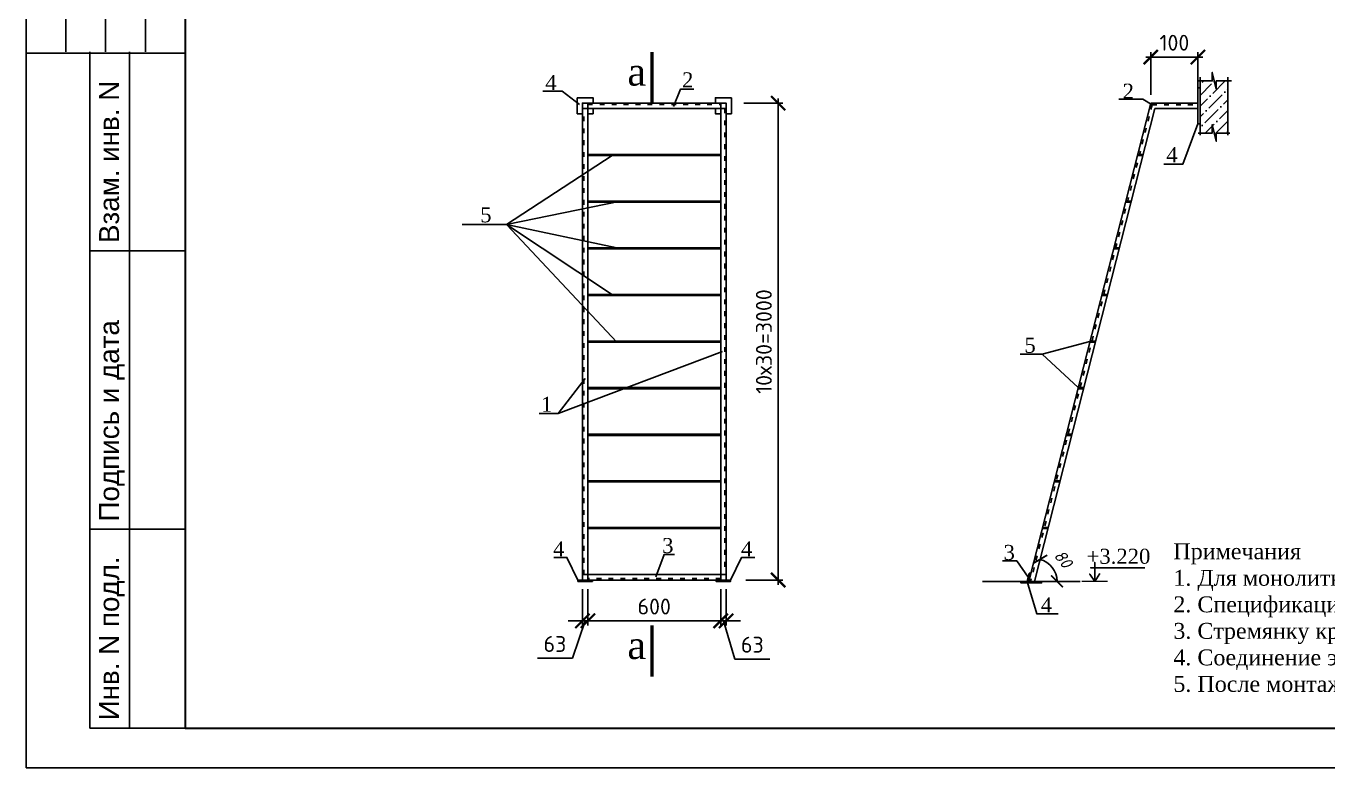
# Model space of a CAD drawing. Header units: millimetres. Extents: x 572274 to 2241483, y -888675 to -304135.
# Drawn here: x 1679568 to 1695930, y -645507 to -636181 of the extents above; entities that cross this region are included whole.
import ezdxf

# ---------------------------------------------------------------- set-up
doc = ezdxf.new("R2010")
doc.units = ezdxf.units.MM
doc.linetypes.add('ACAD_ISO02W100', pattern=[15, 12, -3])
doc.linetypes.add('ACAD_ISO03W100', pattern=[30, 12, -18])
for name, color, linetype, lineweight in [('Маналит', 252, 'Continuous', 15), ('план', 7, 'Continuous', 40), ('стены', 250, 'Continuous', 30)]:
    doc.layers.add(name, color=color, linetype=linetype, lineweight=lineweight)
doc.layers.add('Размеры', color=7, linetype='Continuous')
doc.styles.add('arial', font='arial.ttf', dxfattribs={"height": 300})
doc.styles.get("Standard").update_dxf_attribs({"font": 'isocpeur.ttf'})
doc.styles.add('style1', font='isocpeui.ttf')
doc.styles.add('WMF-Times New Roman0', font='times.ttf')
doc.dimstyles.new('Copy(2) of ISO-25', dxfattribs={"dimtxt": 300, "dimasz": 180, "dimexe": 60, "dimexo": 0, "dimgap": 80, "dimtad": 1, "dimtxsty": 'Standard', "dimblk": 'ARCHTICK', "dimcen": 150, "dimdle": 60, "dimazin": 0, "dimtfac": 1, "dimtmove": 0, "dimatfit": 3, "dimfxl": 60, "dimarcsym": 0})
doc.dimstyles.new('ISO-25', dxfattribs={"dimtxt": 300, "dimasz": 150, "dimexe": 100, "dimexo": 100, "dimgap": 100, "dimtad": 1, "dimtxsty": 'style1', "dimblk": 'ARCHTICK', "dimcen": 250, "dimdle": 150, "dimclrd": 5, "dimclre": 5, "dimclrt": 7, "dimadec": 0, "dimazin": 0, "dimtfac": 1, "dimtmove": 0, "dimatfit": 3, "dimldrblk": 'ARCHTICK', "dimfxl": 1.25, "dimlwd": -1, "dimlwe": -1, "dimarcsym": 0})

# ---------------------------------------------------------------- blocks, each defined once
blk = doc.blocks.new('shtamp cheti azu')
blk.add_line((455458, 81217), (457458, 81217))
at = {"lineweight": 25, "ltscale": 100}
for p, q in [((455958, 74717), (455958, 81217)), ((456458, 74717), (456458, 81217)), ((456958, 74717), (456958, 81217)), ((457458, 76717), (455958, 76717)), ((457458, 74702), (455458, 74702)), ((456258, 66217), (456258, 74717)), ((456758, 66217), (456758, 74717)), ((457458, 72217), (456258, 72217)), ((457458, 68717), (456258, 68717)), ((457458, 66217), (456258, 66217))]:
    blk.add_line(p, q, dxfattribs=at)
at = {"color": 1, "linetype": 'ACAD_ISO02W100', "lineweight": 5, "ltscale": 70, "char_height": 250, "attachment_point": 1, "rotation": 90, "style": 'arial'}
for s, insert in [('{\\fArial|b0|i0|c204|p34;Согласовано:}', (455576, 76776)), ('{\\fArial|b0|i0|c204|p34;Взам. инв. N}', (456376, 72315)), ('{\\fArial|b0|i0|c204|p34;Подпись и дата}', (456376, 68815)), ('{\\fArial|b0|i0|c204|p34;Инв. N подл.}', (456376, 66315))]:
    blk.add_mtext(s, dxfattribs=dict(at, insert=insert))
blk = doc.blocks.new('_ArchTick')
at = {"color": 0, "linetype": 'ByBlock', "const_width": 0.15}
blk.add_lwpolyline([(-0.5, -0.5), (0.5, 0.5)], dxfattribs=at)
blk = doc.blocks.new('*D1068')
at = {"layer": 'Defpoints', "color": 0, "lineweight": 25, "transparency": 16777216}
for p in [(1686629, -643258), (1688298, -643258), (1688298, -643658)]:
    blk.add_point(p, dxfattribs=at)
at = {"layer": 'Размеры', "color": 0, "lineweight": -2, "transparency": 16777216}
for p, q in [((1686629, -643258), (1686629, -643718)), ((1688298, -643258), (1688298, -643718)), ((1686569, -643658), (1688358, -643658))]:
    blk.add_line(p, q, dxfattribs=at)
at = {"layer": 'Размеры', "color": 0, "lineweight": -2, "transparency": 16777216, "xscale": 180, "yscale": 180, "zscale": 180, "rotation": 180}
blk.add_blockref('_ArchTick', (1686629, -643658), dxfattribs=at)
at = {"layer": 'Размеры', "color": 0, "lineweight": -2, "transparency": 16777216, "xscale": 180, "yscale": 180, "zscale": 180}
blk.add_blockref('_ArchTick', (1688298, -643658), dxfattribs=at)
at = {"layer": 'Размеры', "color": 0, "transparency": 16777216, "insert": (1687463, -643478), "char_height": 200, "attachment_point": 5}
blk.add_mtext('600', dxfattribs=at)
blk = doc.blocks.new('*D1069')
at = {"layer": 'Defpoints', "color": 0, "lineweight": 25, "transparency": 16777216}
for p in [(1688298, -643258), (1688366, -643258), (1688366, -643658)]:
    blk.add_point(p, dxfattribs=at)
at = {"layer": 'Размеры', "color": 0, "lineweight": -2, "transparency": 16777216}
for p, q in [((1688298, -643258), (1688298, -643718)), ((1688366, -643258), (1688366, -643718)), ((1688298, -643658), (1688118, -643658)), ((1688298, -643658), (1688366, -643658)), ((1688298, -643658), (1688366, -643658)), ((1688332, -643658), (1688476, -644138)), ((1688366, -643658), (1688546, -643658)), ((1688476, -644138), (1688916, -644138))]:
    blk.add_line(p, q, dxfattribs=at)
at = {"layer": 'Размеры', "color": 0, "lineweight": -2, "transparency": 16777216, "xscale": 180, "yscale": 180, "zscale": 180}
blk.add_blockref('_ArchTick', (1688298, -643658), dxfattribs=at)
at = {"layer": 'Размеры', "color": 0, "lineweight": -2, "transparency": 16777216, "xscale": 180, "yscale": 180, "zscale": 180, "rotation": 180}
blk.add_blockref('_ArchTick', (1688366, -643658), dxfattribs=at)
at = {"layer": 'Размеры', "color": 0, "transparency": 16777216, "insert": (1688696, -643958), "char_height": 200, "attachment_point": 5}
blk.add_mtext('63', dxfattribs=at)
blk = doc.blocks.new('*D1070')
at = {"layer": 'Defpoints', "color": 0, "lineweight": 25, "transparency": 16777216}
for p in [(1686561, -643258), (1686629, -643258), (1686561, -643658)]:
    blk.add_point(p, dxfattribs=at)
at = {"layer": 'Размеры', "color": 0, "lineweight": -2, "transparency": 16777216}
for p, q in [((1686561, -643258), (1686561, -643718)), ((1686629, -643258), (1686629, -643718)), ((1686561, -643658), (1686381, -643658)), ((1686595, -643658), (1686435, -644129)), ((1686629, -643658), (1686561, -643658)), ((1686629, -643658), (1686561, -643658)), ((1686629, -643658), (1686809, -643658)), ((1686435, -644129), (1685995, -644129))]:
    blk.add_line(p, q, dxfattribs=at)
at = {"layer": 'Размеры', "color": 0, "lineweight": -2, "transparency": 16777216, "xscale": 180, "yscale": 180, "zscale": 180}
blk.add_blockref('_ArchTick', (1686561, -643658), dxfattribs=at)
at = {"layer": 'Размеры', "color": 0, "lineweight": -2, "transparency": 16777216, "xscale": 180, "yscale": 180, "zscale": 180, "rotation": 180}
blk.add_blockref('_ArchTick', (1686629, -643658), dxfattribs=at)
at = {"layer": 'Размеры', "color": 0, "transparency": 16777216, "insert": (1686215, -643949), "char_height": 200, "attachment_point": 5}
blk.add_mtext('63', dxfattribs=at)
blk = doc.blocks.new('*D1071')
at = {"layer": 'Defpoints', "color": 0, "lineweight": 25, "transparency": 16777216}
for p in [(1688589, -637150), (1688614, -643145), (1689021, -643145)]:
    blk.add_point(p, dxfattribs=at)
at = {"layer": 'Размеры', "color": 0, "lineweight": -2, "transparency": 16777216}
for p, q in [((1689021, -637090), (1689021, -643205)), ((1688589, -637150), (1689081, -637150)), ((1688614, -643145), (1689081, -643145))]:
    blk.add_line(p, q, dxfattribs=at)
at = {"layer": 'Размеры', "color": 0, "lineweight": -2, "transparency": 16777216, "xscale": 180, "yscale": 180, "zscale": 180}
for p, rotation in [((1689021, -637150), 90), ((1689021, -643145), 270)]:
    blk.add_blockref('_ArchTick', p, dxfattribs=dict(at, rotation=rotation))
at = {"layer": 'Размеры', "color": 0, "transparency": 16777216, "insert": (1688841, -640147), "char_height": 200, "attachment_point": 5, "rotation": 90}
blk.add_mtext('10х30=3000', dxfattribs=at)
blk = doc.blocks.new('*D1244')
at = {"color": 5, "transparency": 16777216}
blk.add_arc((1692240, -643161), 285, 0, 75.6974, dxfattribs=at)
at = {"layer": 'Defpoints', "color": 0, "lineweight": 25, "transparency": 16777216}
for p in [(1693755, -637217), (1691587, -643161), (1692240, -643161), (1692497, -643040), (1692815, -643161)]:
    blk.add_point(p, dxfattribs=at)
at = {"color": 5, "transparency": 16777216, "xscale": 150, "yscale": 150, "zscale": 150}
for p, rotation in [((1692310, -642886), 165.6973671561299), ((1692525, -643161), 270.0000000000028)]:
    blk.add_blockref('_ArchTick', p, dxfattribs=dict(at, rotation=rotation))
at = {"color": 7, "lineweight": 25, "transparency": 16777216, "insert": (1692603, -642879), "char_height": 300, "attachment_point": 5, "rotation": 307.8487, "style": 'style1'}
blk.add_mtext('{\\H0.5x;80}', dxfattribs=at)
blk = doc.blocks.new('*D1072')
at = {"layer": 'Defpoints', "color": 0, "lineweight": 25, "transparency": 16777216}
for p in [(1693703, -636571), (1693703, -637045), (1694296, -637045)]:
    blk.add_point(p, dxfattribs=at)
at = {"layer": 'Размеры', "color": 0, "lineweight": -2, "transparency": 16777216}
for p, q in [((1694356, -636571), (1693643, -636571)), ((1693703, -637045), (1693703, -636511)), ((1694296, -637045), (1694296, -636511))]:
    blk.add_line(p, q, dxfattribs=at)
at = {"layer": 'Размеры', "color": 0, "lineweight": -2, "transparency": 16777216, "xscale": 180, "yscale": 180, "zscale": 180, "rotation": 180}
blk.add_blockref('_ArchTick', (1693703, -636571), dxfattribs=at)
at = {"layer": 'Размеры', "color": 0, "lineweight": -2, "transparency": 16777216, "xscale": 180, "yscale": 180, "zscale": 180}
blk.add_blockref('_ArchTick', (1694296, -636571), dxfattribs=at)
at = {"layer": 'Размеры', "color": 0, "transparency": 16777216, "insert": (1694000, -636391), "char_height": 200, "attachment_point": 5}
blk.add_mtext('100', dxfattribs=at)

msp = doc.modelspace()

# ---------------------------------------------------------------- hatches: boundary and pattern name
h = msp.add_hatch()
h.set_pattern_fill('ANSI36', color=256, scale=30, style=0)
h.set_pattern_definition([(45, (-1841.88, -703975.07), (50.5139407, 185.2177825), [238.125, -47.625, 0, -47.625])])
h.paths.add_polyline_path([(1694673.519, -636871.01), (1694525.581, -636871.01), (1694525.581, -636974.081), (1694475.065, -636764.123), (1694475.065, -636871.01), (1694323.608, -636871.01), (1694323.608, -637526.274), (1694475.065, -637526.274), (1694475.065, -637419.386), (1694525.581, -637629.345), (1694525.581, -637526.274), (1694673.519, -637526.274)])

# ---------------------------------------------------------------- linework, layer by layer
at = {"lineweight": 50}
for p, q in [((1687432.484, -636508.04), (1687432.484, -637149.543)), ((1687432.484, -643716.074), (1687432.484, -644357.577))]:
    msp.add_line(p, q, dxfattribs=at)
at = {"lineweight": 25}
for p, q in [((1694323.608, -636822.936), (1694323.608, -637553.007)), ((1694673.519, -637554.198), (1694673.519, -636822.168)), ((1693702.915, -637149.543), (1692170.222, -643161.383)), ((1693755.422, -637217.116), (1692239.956, -643161.383)), ((1693702.915, -637149.543), (1694296.275, -637149.543)), ((1693755.422, -637217.116), (1694296.275, -637217.116)), ((1685604.466, -638673.884), (1686934.404, -637810.002)), ((1686628.548, -637796.23), (1688298.548, -637796.23)), ((1686628.548, -637803.116), (1688298.548, -637803.116)), ((1686628.548, -637810.002), (1688298.548, -637810.002)), ((1693534.534, -637810.002), (1693604.268, -637810.002)), ((1693536.289, -637803.116), (1693606.024, -637803.116)), ((1693538.045, -637796.23), (1693607.779, -637796.23)), ((1685604.466, -638673.884), (1687039.357, -638382.23)), ((1686628.548, -638382.23), (1688298.548, -638382.23)), ((1686628.548, -638389.116), (1688298.548, -638389.116)), ((1686628.548, -638396.002), (1688298.548, -638396.002)), ((1693385.135, -638396.002), (1693454.87, -638396.002)), ((1693386.891, -638389.116), (1693456.626, -638389.116)), ((1693388.646, -638382.23), (1693458.381, -638382.23)), ((1685604.466, -638673.884), (1685049.436, -638673.884)), ((1686991.377, -640154.002), (1685604.466, -638673.884)), ((1685604.466, -638673.884), (1686949.967, -639568.002)), ((1685604.466, -638673.884), (1686994.66, -638968.23)), ((1686628.548, -638968.23), (1688298.548, -638968.23)), ((1686628.548, -638975.116), (1688298.548, -638975.116)), ((1686628.548, -638982.002), (1688298.548, -638982.002)), ((1693235.737, -638982.002), (1693305.472, -638982.002)), ((1693237.493, -638975.116), (1693307.227, -638975.116)), ((1693239.248, -638968.23), (1693308.983, -638968.23)), ((1686628.548, -639554.23), (1688298.548, -639554.23)), ((1686628.548, -639561.116), (1688298.548, -639561.116)), ((1686628.548, -639568.002), (1688298.548, -639568.002)), ((1693086.339, -639568.002), (1693156.074, -639568.002)), ((1693088.094, -639561.116), (1693157.829, -639561.116)), ((1693089.85, -639554.23), (1693159.585, -639554.23)), ((1686628.548, -640140.23), (1688298.548, -640140.23)), ((1686628.548, -640147.116), (1688298.548, -640147.116)), ((1686628.548, -640154.002), (1688298.548, -640154.002)), ((1692938.696, -640147.116), (1692339.456, -640306.898)), ((1692936.941, -640154.002), (1693006.675, -640154.002)), ((1692938.696, -640147.116), (1693008.431, -640147.116)), ((1692940.452, -640140.23), (1693010.186, -640140.23)), ((1686255.436, -641053.101), (1688322.673, -640272.938)), ((1692339.456, -640306.898), (1692060.378, -640306.898)), ((1692791.054, -640726.23), (1692339.456, -640306.898)), ((1686628.548, -640726.23), (1688298.548, -640726.23)), ((1686628.548, -640733.116), (1688298.548, -640733.116)), ((1686628.548, -640740.002), (1688298.548, -640740.002)), ((1692787.542, -640740.002), (1692857.277, -640740.002)), ((1692789.298, -640733.116), (1692859.033, -640733.116)), ((1692791.054, -640726.23), (1692860.788, -640726.23)), ((1686628.548, -641312.23), (1688298.548, -641312.23)), ((1686628.548, -641319.116), (1688298.548, -641319.116)), ((1686628.548, -641326.002), (1688298.548, -641326.002)), ((1692638.144, -641326.002), (1692707.879, -641326.002)), ((1692639.9, -641319.116), (1692709.635, -641319.116)), ((1692641.655, -641312.23), (1692711.39, -641312.23)), ((1686628.548, -641898.23), (1688298.548, -641898.23)), ((1686628.548, -641905.116), (1688298.548, -641905.116)), ((1686628.548, -641912.002), (1688298.548, -641912.002)), ((1692488.746, -641912.002), (1692558.481, -641912.002)), ((1692490.502, -641905.116), (1692560.236, -641905.116)), ((1692492.257, -641898.23), (1692561.992, -641898.23)), ((1686628.548, -642484.23), (1688298.548, -642484.23)), ((1686628.548, -642491.116), (1688298.548, -642491.116)), ((1686628.548, -642498.002), (1688298.548, -642498.002)), ((1692339.348, -642498.002), (1692409.083, -642498.002)), ((1692341.103, -642491.116), (1692410.838, -642491.116)), ((1692342.859, -642484.23), (1692412.594, -642484.23)), ((1691586.788, -643161.383), (1692815.439, -643161.383))]:
    msp.add_line(p, q, dxfattribs=at)
at = {"linetype": 'ACAD_ISO03W100', "lineweight": 25, "ltscale": 5}
for q in [(1692192.338, -643167.021), (1694296.275, -637172.367)]:
    msp.add_line((1693720.65, -637172.367), q, dxfattribs=at)
at = {"lineweight": 25, "ltscale": 100}
msp.add_lwpolyline([(1679568.382, -645507.415), (1721568.382, -645507.415), (1721568.382, -615807.415), (1679568.382, -615807.415)], close=True, dxfattribs=at)
at = {"color": 1, "lineweight": 30}
msp.add_lwpolyline([(1681568.382, -645007.415), (1721068.382, -645007.415), (1721068.382, -616307.415), (1681568.382, -616307.415)], close=True, dxfattribs=at)
at = {"lineweight": 25}
for points in [[(1694284.295, -636871.01), (1694475.065, -636871.01), (1694475.065, -636764.123), (1694525.581, -636974.081), (1694525.581, -636871.01), (1694716.518, -636871.01)], [(1686522.095, -637167.539), (1686305.784, -636999.217), (1686064.385, -636999.217)], [(1686494.761, -637083.329), (1686694.761, -637083.329), (1686694.761, -637149.543)], [(1686560.975, -637283.329), (1686494.761, -637283.329), (1686494.761, -637083.329)], [(1687706.591, -637192.443), (1687794.061, -636972.455), (1687958.843, -636972.455)], [(1688432.335, -637083.329), (1688232.335, -637083.329), (1688232.335, -637149.543)], [(1688366.121, -637283.329), (1688432.335, -637283.329), (1688432.335, -637083.329)], [(1693720.65, -637172.367), (1693605.402, -637100.898), (1693300.724, -637100.898)], [(1686694.761, -637217.116), (1686694.761, -637283.329), (1686628.548, -637283.329)], [(1688232.335, -637217.116), (1688232.335, -637283.329), (1688298.548, -637283.329)], [(1694296.275, -637411.022), (1694106.357, -637916.136), (1693866.73, -637916.136)], [(1694299.785, -637526.274), (1694475.065, -637526.274), (1694475.065, -637419.386), (1694525.581, -637629.345), (1694525.581, -637526.274), (1694698.129, -637526.274)], [(1686594.947, -640611.502), (1686255.436, -641053.101), (1686015.189, -641053.101)], [(1687482.065, -643103.664), (1687587.151, -642825.714), (1687718.659, -642825.714)], [(1686503.575, -643144.689), (1686365.376, -642861.472), (1686200.27, -642861.472)], [(1688423.521, -643144.689), (1688561.72, -642861.472), (1688726.827, -642861.472)], [(1692162.996, -643110.066), (1692019.973, -642904.471), (1691838.668, -642904.471)], [(1692170.222, -643161.383), (1692196.388, -643058.75), (1692176.318, -643058.75), (1692149.675, -643161.383)], [(1692149.675, -643161.383), (1692272.161, -643571.54), (1692540.853, -643571.54)]]:
    msp.add_lwpolyline(points, dxfattribs=at)
for points in [[(1694296.275, -636955.637), (1694323.608, -636955.637), (1694323.608, -637411.022), (1694296.275, -637411.022)], [(1686560.975, -637149.543), (1688366.121, -637149.543), (1688366.121, -643144.689), (1686560.975, -643144.689)], [(1686628.548, -637217.116), (1686560.975, -637217.116), (1686560.975, -637149.543), (1686628.548, -637149.543)], [(1686628.548, -637217.116), (1688298.548, -637217.116), (1688298.548, -643077.116), (1686628.548, -643077.116)], [(1688298.548, -637217.116), (1688366.121, -637217.116), (1688366.121, -637149.543), (1688298.548, -637149.543)], [(1686503.575, -643144.689), (1686685.948, -643144.689), (1686685.948, -643161.668), (1686503.575, -643161.668)], [(1686628.548, -643077.116), (1686560.975, -643077.116), (1686560.975, -643144.689), (1686628.548, -643144.689)], [(1688423.521, -643144.689), (1688241.148, -643144.689), (1688241.148, -643161.668), (1688423.521, -643161.668)], [(1688298.548, -643077.116), (1688366.121, -643077.116), (1688366.121, -643144.689), (1688298.548, -643144.689)], [(1692330.858, -643161.383), (1692071.369, -643161.383), (1692071.369, -643182.088), (1692330.858, -643182.088)]]:
    msp.add_lwpolyline(points, close=True, dxfattribs=at)
at = {"linetype": 'ACAD_ISO03W100', "lineweight": 25, "ltscale": 5}
for points in [[(1686578.611, -643077.116), (1686578.611, -637217.116)], [(1686628.548, -637167.179), (1688298.548, -637167.179)], [(1688348.485, -637217.116), (1688348.485, -643077.116)], [(1688298.548, -643127.053), (1686628.548, -643127.053)]]:
    msp.add_lwpolyline(points, dxfattribs=at)
at = {"color": 7}
msp.add_lwpolyline([(1693627.117, -642989.96), (1692947.538, -642989.96), (1692999.538, -642989.96), (1692999.538, -642924.182), (1692999.538, -643161.383), (1692937.226, -643070.083), (1692999.538, -643161.383), (1693061.85, -643064.669)], dxfattribs=at)
at = {"layer": 'Маналит', "color": 0, "ltscale": 5}
msp.add_line((1693160.557, -643161.383), (1692838.518, -643161.383), dxfattribs=at)

# ---------------------------------------------------------------- block references
msp.add_blockref('shtamp cheti azu', (1224110.815, -711223.918))

# ---------------------------------------------------------------- texts
at = {"char_height": 350, "width": 513.7483, "attachment_point": 1, "style": 'WMF-Times New Roman0'}
for insert in [(1687126.089, -636579.912), (1687126.089, -643787.946)]:
    msp.add_mtext('а', dxfattribs=dict(at, insert=insert))
at = {"layer": 'план', "color": 7, "linetype": 'Continuous', "lineweight": 0, "attachment_point": 3, "style": 'WMF-Times New Roman0'}
for s, insert, char_height, width in [('2', (1687954.703, -636762.557), 188.694, 197.97126), ('4', (1686235.792, -636797.513), 188.694, 197.97126), ('2', (1693491.642, -636905.333), 188.694, 197.97126), ('4', (1694041.203, -637704.118), 188.694, 197.97126), ('5', (1685418.47, -638459.519), 188.694, 197.97126), ('5', (1692257.783, -640099.738), 188.694, 197.97126), ('1', (1686182.053, -640841.675), 188.694, 197.97126), ('4', (1686334.342, -642658.763), 188.694, 197.97126), ('3', (1687705.094, -642616.615), 188.694, 197.97126), ('4', (1688695.546, -642658.763), 188.694, 197.97126), ('3', (1691995.638, -642703.394), 188.694, 197.97126), ('+3.220', (1693698.2, -642752.094), 188.6943, 704.96714), ('4', (1692463.266, -643362.155), 188.694, 197.97126)]:
    msp.add_mtext(s, dxfattribs=dict(at, insert=insert, char_height=char_height, width=width))
at = {"layer": 'стены', "color": 0, "linetype": 'ByBlock', "lineweight": -2, "ltscale": 3, "insert": (1693987.241, -642683.711), "char_height": 200, "width": 10345.3582, "attachment_point": 1, "style": 'style1'}
msp.add_mtext('{\\fTimes New Roman|b0|i0|c204|p18;Примечания\\P1. Для монолитного перекрытия бетон кл. В15\\P2. Спецификация не показанных позиции см. на листе РП-25\\P3. Стремянку крепить дюбелами к ж/б плитам перекрытия и стенам\\P4. Соединение элементов на сварке, электродами Э-42\\P5. После монтажа стремянку окрасить за 2-раза масленно. }', dxfattribs=at)

# ---------------------------------------------------------------- dimensions: what is measured, and where the dimension line sits
at = {"lineweight": 25}
dim = msp.add_angular_dim_2l(base=(1692497.354, -643040.083), line1=((1693755.422, -637217.116), (1692239.956, -643161.383)), line2=((1691586.788, -643161.383), (1692815.439, -643161.383)), text='{\\H0.5x;80}', dimstyle='ISO-25', override={"dimfxlon": 1, "dimarcsym": 1}, dxfattribs=at)
dim.commit()
dim.dimension.update_dxf_attribs({"geometry": '*D1244', "text_midpoint": (1692464.645, -642986.791), "dimtype": 162})
at = {"layer": 'Размеры', "color": 7}
for base, p1, p2, text, picture, middle in [((1693702.915, -636570.614), (1694296.275, -637045.325), (1693702.915, -637045.325), '100', '*D1072', (1693999.595, -636390.614)), ((1688298.048, -643657.905), (1686628.737, -643257.614), (1688298.048, -643257.614), '600', '*D1068', (1687463.393, -643477.905)), ((1688366.121, -643657.905), (1688298.048, -643257.614), (1688366.121, -643257.614), '63', '*D1069', (1688556.085, -643957.905))]:
    dim = msp.add_linear_dim(base=base, p1=p1, p2=p2, text=text, dimstyle='Copy(2) of ISO-25', override={"dimtxt": 200, "dimtmove": 1}, dxfattribs=at)
    dim.commit()
    dim.dimension.update_dxf_attribs({"geometry": picture, "text_midpoint": middle})
dim = msp.add_linear_dim(base=(1689021.042, -643144.689), p1=(1688588.698, -637149.543), p2=(1688613.505, -643144.689), angle=90, text='10х30=3000', dimstyle='Copy(2) of ISO-25', override={"dimtxt": 200, "dimtmove": 1}, dxfattribs=at)
dim.commit()
dim.dimension.update_dxf_attribs({"geometry": '*D1071', "text_midpoint": (1688841.042, -640147.116)})
dim = msp.add_linear_dim(base=(1686560.664, -643657.905), p1=(1686628.737, -643257.614), p2=(1686560.664, -643257.614), angle=180, text='63', dimstyle='Copy(2) of ISO-25', override={"dimtxt": 200, "dimtmove": 1}, dxfattribs=at)
dim.commit()
dim.dimension.update_dxf_attribs({"geometry": '*D1070', "text_midpoint": (1686354.759, -644129.267), "dimtype": 160})

doc.saveas('drawing.dxf')
